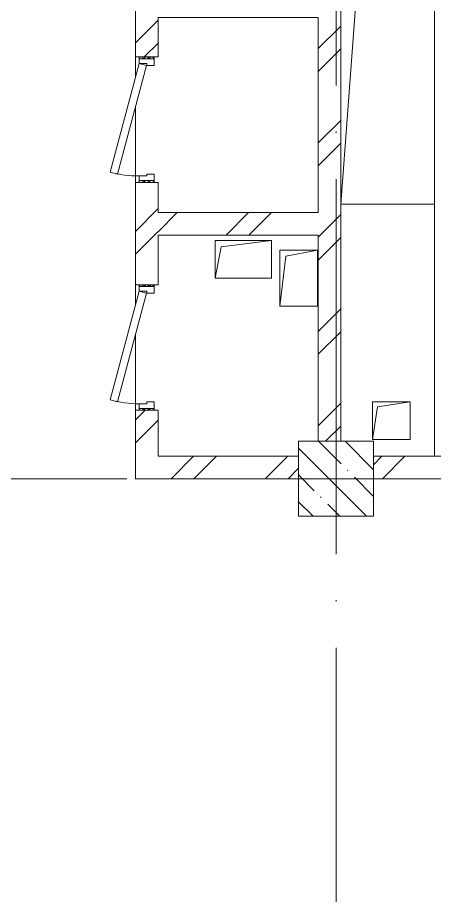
# Model space of a CAD drawing. Header units: millimetres. Extents: x -68946 to 288321, y -402657 to 324925.
# Drawn here: x 52249 to 54474, y -69842 to -65160 of the extents above; entities that cross this region are included whole.
import ezdxf

# ---------------------------------------------------------------- set-up
doc = ezdxf.new("R2010")
doc.units = ezdxf.units.MM
doc.linetypes.add('ADSK_Линия сетки', pattern=[2500, 2000, -250, 0, -250])
for name, color, linetype, lineweight in [('A-DETL-GENF-OTLN', 250, 'Continuous', 5), ('A-DOOR-____-MCUT', 250, 'Continuous', 5), ('A-DOOR-____-OTLN', 250, 'Continuous', 5), ('A-DOOR-FRAM-MCUT', 31, 'Continuous', 5), ('A-DOOR-FRAM-OTLN', 31, 'Continuous', 5), ('A-FLOR-____-OTLN', 192, 'Continuous', 9), ('A-GLAZ-____-OTLN', 250, 'Continuous', 5), ('A-WALL-____-MCUT', 250, 'Continuous', 13), ('A-WALL-____-PATT', 250, 'Continuous', 13), ('S-COLS-____-MCUT', 250, 'Continuous', 25), ('S-COLS-____-OTLN', 250, 'Continuous', 9), ('S-GRID-____-OTLN', 250, 'Continuous', 9)]:
    doc.layers.add(name, color=color, linetype=linetype, lineweight=lineweight)
pattern_1 = [(45, (-601.3, -122294.8), (-251.4472, 251.4472), []), (45, (-601.3, -121913.8), (-251.4472, 251.4472), [])]

# ---------------------------------------------------------------- blocks, each defined once
blk = doc.blocks.new('Дверь_СКБ_1Ст_Внутренняя1 - Н_Д-7л_670x1875h_Технический шкаф ЭОМ и СС-42409413-АР1_Маркировочный план 2 этажа С1')
at = {"layer": 'A-DOOR-____-OTLN'}
h = blk.add_hatch(dxfattribs=at)
h.set_pattern_fill('FP_5', color=256, style=0, pattern_type=2)
h.set_pattern_definition([(135, (1951.41, 124.685), (-14.14214, -14.14214), []), (225, (1951.41, 124.685), (14.14214, -14.14214), [])])
h.paths.add_polyline_path([(337.5, -40), (347.5, -40), (347.5, 40), (337.5, 40)])
at = {"layer": 'A-DOOR-FRAM-OTLN'}
h = blk.add_hatch(dxfattribs=at)
h.set_pattern_fill('FP_6', color=256, style=0, pattern_type=2)
h.set_pattern_definition([(45, (-171.384, 124.685), (-14.1421, 14.1421), []), (135, (-171.384, 124.685), (-14.1421, -14.1421), [])])
h.paths.add_polyline_path([(-322.5, -40), (-312.5, -40), (-312.5, 40), (-322.5, 40)])
at = {"layer": 'A-DOOR-____-MCUT'}
for p, q in [((-267.1, 195.3), (-277.4, 156.7)), ((312.5, 40), (-267.1, 195.3)), ((-277.4, 156.7), (302.1, 1.4)), ((302.1, 1.4), (312.5, 40))]:
    blk.add_line(p, q, dxfattribs=at)
at = {"layer": 'A-DOOR-____-OTLN'}
blk.add_arc((312.5, 40), 600, 165, 180, dxfattribs=at)
at = {"layer": 'A-DOOR-FRAM-MCUT'}
for p, q in [((-312.5, 40), (-322.5, 40)), ((-322.5, 40), (-322.5, -40)), ((-287.5, 40), (-312.5, 40)), ((-312.5, 40), (-312.5, -40)), ((-312.5, -40), (-312.5, 40)), ((-287.5, 0), (-287.5, 40)), ((-277.5, 0), (-287.5, 0)), ((-277.5, -40), (-277.5, 0)), ((312.5, 0), (302.5, 0)), ((302.5, 0), (302.5, -40)), ((312.5, 40), (312.5, 0)), ((337.5, 40), (312.5, 40)), ((337.5, -40), (337.5, 40)), ((347.5, 40), (337.5, 40)), ((337.5, 40), (337.5, -40)), ((347.5, -40), (347.5, 40)), ((-322.5, -40), (-312.5, -40)), ((-312.5, -40), (-277.5, -40)), ((302.5, -40), (337.5, -40)), ((337.5, -40), (347.5, -40))]:
    blk.add_line(p, q, dxfattribs=at)
blk = doc.blocks.new('_Wn_-As_OpeningMEP_floor__Rectangular - _Wn_-As_OpeningMEP_floor__Rectangular-32466825-АР1_Маркировочный план 2 этажа С1')
at = {"layer": 'A-DETL-GENF-OTLN'}
for p, q in [((-73.2, 123.2), (100, 150)), ((-100, -50), (-73.2, 123.2))]:
    blk.add_line(p, q, dxfattribs=at)
blk = doc.blocks.new('_Wn_-As_OpeningMEP_floor__Rectangular - _Wn_-As_OpeningMEP_floor__Rectangular-33952632-АР1_Маркировочный план 2 этажа С1')
at = {"layer": 'A-DETL-GENF-OTLN'}
for p, q in [((-152.9, 652.9), (250, 750)), ((-250, -650), (-152.9, 652.9))]:
    blk.add_line(p, q, dxfattribs=at)
blk = doc.blocks.new('BSC_Колонна _Прямоугольная - 400x400-V38-АР1_Маркировочный план 2 этажа С1')
at = {"layer": 'S-COLS-____-OTLN', "lineweight": 5}
h = blk.add_hatch(dxfattribs=at)
h.set_pattern_fill('FP_41', color=256, style=0, pattern_type=2)
h.set_pattern_definition([(135, (-54550, -54675), (-142.5619, -142.5619), []), (135, (-54407.44, -54675), (-142.5619, -142.5619), [252.016, -50.403, 3.353, -47.05])])
h.paths.add_polyline_path([(-200, -200), (200, -200), (200, 200), (-200, 200)])
at = {"layer": 'S-COLS-____-MCUT', "lineweight": 5}
for p, q in [((200, 200), (-200, 200)), ((-200, 200), (-200, -200)), ((200, -200), (200, 200)), ((-200, -200), (200, -200))]:
    blk.add_line(p, q, dxfattribs=at)
blk = doc.blocks.new('_Wn_-As_OpeningMEP_floor__Rectangular - _Wn_-As_OpeningMEP_floor__Rectangular-V50-АР1_Маркировочный план 2 этажа С1')
at = {"layer": 'A-DETL-GENF-OTLN'}
for p, q in [((-117.9, 117.9), (150, 150)), ((-150, -50), (-117.9, 117.9))]:
    blk.add_line(p, q, dxfattribs=at)
blk = doc.blocks.new('_Wn_-As_OpeningMEP_floor__Rectangular - _Wn_-As_OpeningMEP_floor__Rectangular-39657353-АР1_Маркировочный план 2 этажа С1')
at = {"layer": 'A-DETL-GENF-OTLN'}
for p, q in [((-67.9, 167.9), (100, 200)), ((-100, -100), (-67.9, 167.9))]:
    blk.add_line(p, q, dxfattribs=at)

msp = doc.modelspace()

# ---------------------------------------------------------------- hatches: boundary and pattern name
at = {"layer": 'A-WALL-____-PATT', "lineweight": 15, "true_color": 0x000000}
h = msp.add_hatch(dxfattribs=at)
h.set_pattern_fill('FP_4', color=18, style=0, pattern_type=2)
h.set_pattern_definition(pattern_1)
h.paths.add_polyline_path([(52998.7078, -67499.7878), (52998.0004, -67254.7883), (52878.7078, -67254.7883), (52878.7078, -67499.7878)])
h.paths.add_polyline_path([(52998.0004, -66584.7883), (52998.7078, -66584.7883), (52998.0004, -66039.7883), (52878.7078, -66039.7883), (52878.7078, -66584.7883), (52978.7078, -66584.7883)])
h.paths.add_polyline_path([(52878.7078, -65369.7883), (52998.7078, -65369.7883), (52998.0004, -64924.7883), (52878.7078, -64924.7883), (52878.7078, -65072.3921)])
h.paths.add_polyline_path([(52878.7078, -64254.7883), (52998.7078, -64254.7883), (52998.0004, -63919.7883), (52878.7078, -63919.7883), (52878.7078, -64134.7878)])
h = msp.add_hatch(dxfattribs=at)
h.set_pattern_fill('FP_4', color=18, style=0, pattern_type=2)
h.set_pattern_definition(pattern_1)
h.paths.add_polyline_path([(53853.7078, -67419.7878), (53973.7078, -67419.7878), (53973.7078, -64119.7878), (53853.7078, -64119.7878), (53853.7078, -67271.1243)])
h = msp.add_hatch(dxfattribs=at)
h.set_pattern_fill('FP_4', color=18, style=0, pattern_type=2)
h.set_pattern_definition(pattern_1)
h.paths.add_polyline_path([(53853.7078, -66319.7878), (53853.7078, -66199.7878), (52998.7078, -66199.7878), (52998.7078, -66319.7878)])
h = msp.add_hatch(dxfattribs=at)
h.set_pattern_fill('FP_4', color=18, style=0, pattern_type=2)
h.set_pattern_definition(pattern_1)
h.paths.add_polyline_path([(53748.7078, -67619.7878), (53748.7078, -67499.7878), (52878.7078, -67499.7878), (52878.7078, -67619.7878)])
h = msp.add_hatch(dxfattribs=at)
h.set_pattern_fill('FP_4', color=18, style=0, pattern_type=2)
h.set_pattern_definition(pattern_1)
h.paths.add_polyline_path([(58648.7078, -67619.7878), (60943.7078, -67619.7878), (60943.7078, -67499.7878), (58648.7078, -67499.7878)])
h.paths.add_polyline_path([(58248.7078, -67619.7878), (58248.7078, -67499.7878), (54148.7078, -67499.7878), (54148.7078, -67619.7871), (58132.9416, -67619.7878)])

# ---------------------------------------------------------------- linework, layer by layer
at = {"layer": 'A-FLOR-____-OTLN', "color": 18, "lineweight": 5, "true_color": 0x000000}
for p, q in [((52878.7078, -65479.4294), (52878.7078, -65369.7883)), ((52878.7078, -66039.7883), (52878.7078, -65633.9775)), ((54473.7078, -66154.9949), (53973.7078, -66154.9949)), ((53303.7467, -66549.7883), (53303.7467, -66349.7883)), ((53303.7467, -66349.7883), (53603.7467, -66349.7883)), ((53603.7467, -66349.7883), (53603.7467, -66549.7883)), ((53649.1658, -66699.7872), (53649.1658, -66399.7872)), ((53649.1658, -66399.7872), (53849.1658, -66399.7872)), ((53849.1658, -66399.7872), (53849.1658, -66699.7872)), ((52878.7078, -66694.4294), (52878.7078, -66584.7883)), ((53603.7467, -66549.7883), (53303.7467, -66549.7883)), ((53849.1658, -66699.7872), (53649.1658, -66699.7872)), ((52878.7078, -67254.7883), (52878.7078, -66848.9775)), ((54143.7857, -67409.7878), (54143.7857, -67209.7878)), ((54143.7857, -67209.7878), (54343.7857, -67209.7878)), ((54343.7857, -67209.7878), (54343.7857, -67409.7878)), ((54343.7857, -67409.7878), (54143.7857, -67409.7878))]:
    msp.add_line(p, q, dxfattribs=at)
at = {"layer": 'A-WALL-____-MCUT', "color": 18, "lineweight": 15, "true_color": 0x000000}
for p, q in [((54473.7078, -63919.7883), (54473.7078, -67499.7878)), ((53973.7078, -67419.7878), (53973.7078, -64119.7878)), ((52878.7078, -64924.7883), (52878.7078, -65369.7883)), ((52998.7078, -65369.7883), (52998.7078, -65159.7883)), ((52998.7078, -65159.7883), (53853.7078, -65159.7883)), ((53853.7078, -65159.7883), (53853.7078, -66199.7878)), ((52878.7078, -65369.7883), (52898.7078, -65369.7883)), ((52978.7078, -65369.7883), (52998.7078, -65369.7883)), ((52898.7078, -66039.7883), (52878.7078, -66039.7883)), ((52878.7078, -66039.7883), (52878.7078, -66584.7883)), ((52998.7078, -66039.7883), (52978.7078, -66039.7883)), ((52998.7078, -66199.7878), (52998.7078, -66039.7883)), ((53853.7078, -66199.7878), (52998.7078, -66199.7878)), ((52998.7078, -66584.7883), (52998.7078, -66319.7878)), ((52998.7078, -66319.7878), (53853.7078, -66319.7878)), ((53853.7078, -66319.7878), (53853.7078, -67419.7878)), ((52878.7078, -66584.7883), (52898.7078, -66584.7883)), ((52978.7078, -66584.7883), (52998.7078, -66584.7883)), ((52898.7078, -67254.7883), (52878.7078, -67254.7883)), ((52878.7078, -67254.7883), (52878.7078, -67619.7878)), ((52998.7078, -67254.7883), (52978.7078, -67254.7883)), ((52998.7078, -67499.7878), (52998.7078, -67254.7883)), ((53748.7078, -67499.7878), (52998.7078, -67499.7878)), ((58248.7078, -67499.7878), (54148.7078, -67499.7878)), ((52878.7078, -67619.7878), (53748.7078, -67619.7878)), ((54148.7078, -67619.7878), (58248.7078, -67619.7878))]:
    msp.add_line(p, q, dxfattribs=at)
at = {"layer": 'S-GRID-____-OTLN', "color": 18, "linetype": 'ADSK_Линия сетки', "true_color": 0x000000}
for p, q in [((53948.7078, -83022.3092), (53948.7078, -61092.7832)), ((-4170.8434, -67619.7878), (72672.5335, -67619.7878))]:
    msp.add_line(p, q, dxfattribs=at)

# ---------------------------------------------------------------- block references
at = {"layer": 'A-DOOR-____-OTLN', "color": 18, "true_color": 0x000000, "rotation": 89.99999999999993}
for p in [(52938.7078, -65717.2883), (52938.7078, -66932.2883)]:
    msp.add_blockref('Дверь_СКБ_1Ст_Внутренняя1 - Н_Д-7л_670x1875h_Технический шкаф ЭОМ и СС-42409413-АР1_Маркировочный план 2 этажа С1', p, dxfattribs=at)
at = {"layer": 'A-GLAZ-____-OTLN', "color": 18, "true_color": 0x000000}
for name, p in [('_Wn_-As_OpeningMEP_floor__Rectangular - _Wn_-As_OpeningMEP_floor__Rectangular-33952632-АР1_Маркировочный план 2 этажа С1', (54223.7078, -65504.9949)), ('_Wn_-As_OpeningMEP_floor__Rectangular - _Wn_-As_OpeningMEP_floor__Rectangular-V50-АР1_Маркировочный план 2 этажа С1', (53453.7467, -66499.7883)), ('_Wn_-As_OpeningMEP_floor__Rectangular - _Wn_-As_OpeningMEP_floor__Rectangular-39657353-АР1_Маркировочный план 2 этажа С1', (53749.1658, -66599.7872)), ('_Wn_-As_OpeningMEP_floor__Rectangular - _Wn_-As_OpeningMEP_floor__Rectangular-32466825-АР1_Маркировочный план 2 этажа С1', (54243.7857, -67359.7878))]:
    msp.add_blockref(name, p, dxfattribs=at)
at = {"layer": 'S-COLS-____-OTLN', "color": 18, "lineweight": 5, "true_color": 0x000000}
msp.add_blockref('BSC_Колонна _Прямоугольная - 400x400-V38-АР1_Маркировочный план 2 этажа С1', (53948.7078, -67619.7878), dxfattribs=at)

doc.saveas('drawing.dxf')
